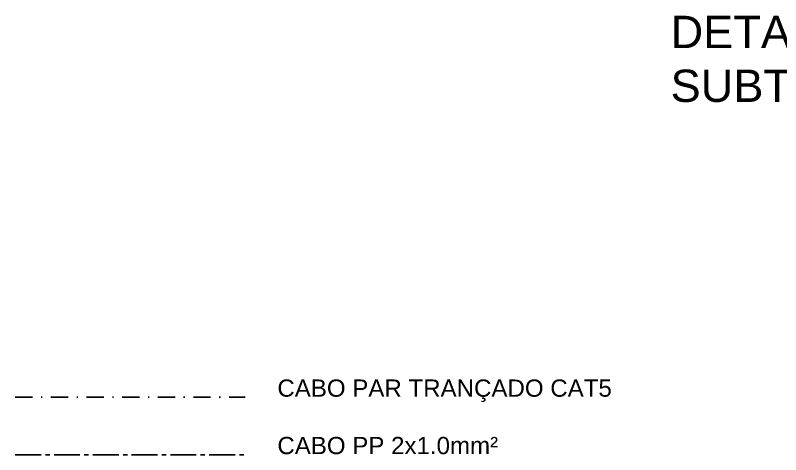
# Model space of a CAD drawing. Header units: millimetres. Extents: x 100 to 1222, y 100 to 694.
# Drawn here: x 420.1 to 486.7, y 461.6 to 499.9 of the extents above; entities that cross this region are included whole.
import ezdxf

# ---------------------------------------------------------------- set-up
doc = ezdxf.new("R2010")
doc.units = ezdxf.units.MM
doc.linetypes.add('CENTER2', pattern=[1.125, 0.75, -0.125, 0.125, -0.125])
doc.linetypes.add('SGC_DASHDOT', pattern=[1, 0.5, -0.25, 0, -0.25])
doc.layers.add('COTAS', color=5, linetype='Continuous', lineweight=5)
doc.styles.get("Standard").update_dxf_attribs({"font": 'Arial.ttf'})

msp = doc.modelspace()

# ---------------------------------------------------------------- linework, layer by layer
at = {"color": 4, "linetype": 'SGC_DASHDOT', "ltscale": 3}
msp.add_line((420.081, 466.649), (440.081, 466.649), dxfattribs=at)
at = {"color": 4, "linetype": 'CENTER2', "ltscale": 3}
msp.add_line((420.081, 461.649), (440.081, 461.649), dxfattribs=at)

# ---------------------------------------------------------------- texts
at = {"layer": 'COTAS', "insert": (477.105, 499.864), "char_height": 2.8125, "attachment_point": 1}
msp.add_mtext_dynamic_manual_height_columns('DETALHE CAIXA DE PASSAGEM\\PSUBTERRÂNEA C/ ATERRAMENTO', width=4099.92409, gutter_width=0.75, heights=[0], dxfattribs=at)
at = {"layer": 'COTAS', "color": 4, "char_height": 1.5, "attachment_point": 1}
for s, insert in [('CABO PAR TRANÇADO CAT5', (442.886, 468.198)), ('CABO PP 2x1.0mm²', (442.886, 463.198))]:
    msp.add_mtext_dynamic_manual_height_columns(s, width=4099.92409, gutter_width=0.75, heights=[0], dxfattribs=dict(at, insert=insert))

doc.saveas('drawing.dxf')
